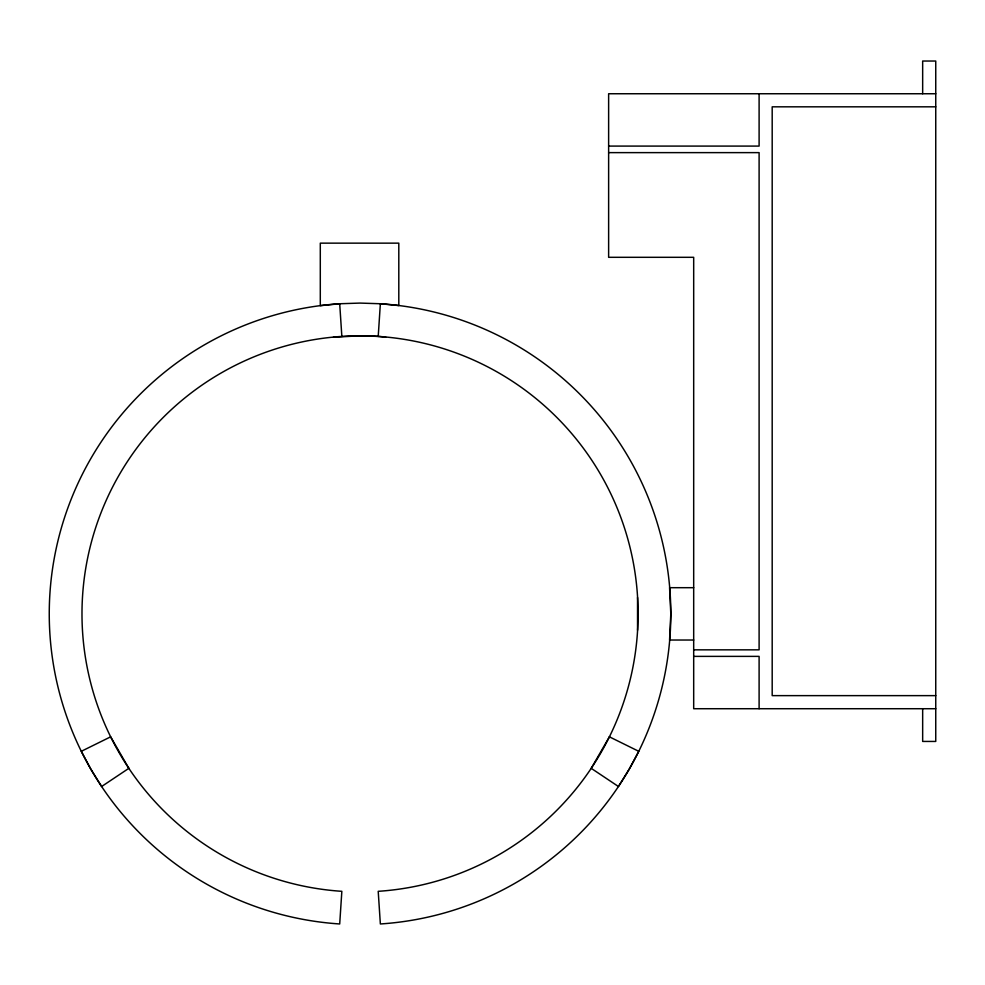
<?xml version="1.0" encoding="UTF-8"?>
<svg xmlns="http://www.w3.org/2000/svg" width="985" height="985" viewBox="0 0 985 985"><rect width="100%" height="100%" fill="white"/><g stroke="black" fill="none" stroke-linecap="round" stroke-linejoin="round"><path stroke-width="1.48" d="M637.541 630.215L637.541 597.501M333.386 337.239L360.03 335.811L378.215 336.402L380.358 303.749L398.802 305.559L398.802 243.147L320.297 243.147L320.297 305.658L339.702 303.749L360.03 303.084L380.358 303.749A310.78 310.78 0 0 1 670.81 613.852L669.566 640.028L693.686 640.028M935.75 93.747L608.631 93.747L608.631 257.307L693.686 257.307L693.686 708.72L935.75 708.72M935.75 106.823L772.191 106.823L772.191 695.632L935.75 695.632M608.631 146.088L759.103 146.088L759.103 93.747M608.631 152.626L759.103 152.626L759.103 649.841L693.686 649.841M693.686 587.688L669.566 587.688L670.81 613.852A310.78 310.78 0 0 1 380.358 923.967L378.215 891.314A278.053 278.053 0 0 0 597.735 469.611A278.053 278.053 0 0 0 122.325 469.611A278.053 278.053 0 0 0 341.844 891.314L339.702 923.967A310.78 310.78 0 0 1 49.25 613.852A310.78 310.78 0 0 1 339.702 303.749L341.844 336.402M693.686 656.379L759.103 656.379L759.103 708.72M378.215 336.402L385.726 337.141M922.662 93.747L922.662 61.033L935.75 61.033L935.75 741.434L922.662 741.434L922.662 708.72M609.395 736.829L591.222 768.337L618.432 786.51L629.169 769.248L638.76 751.309L609.395 736.829M128.838 768.337L101.627 786.51L90.891 769.248L81.299 751.309L110.652 736.829L128.838 768.337"/></g></svg>
